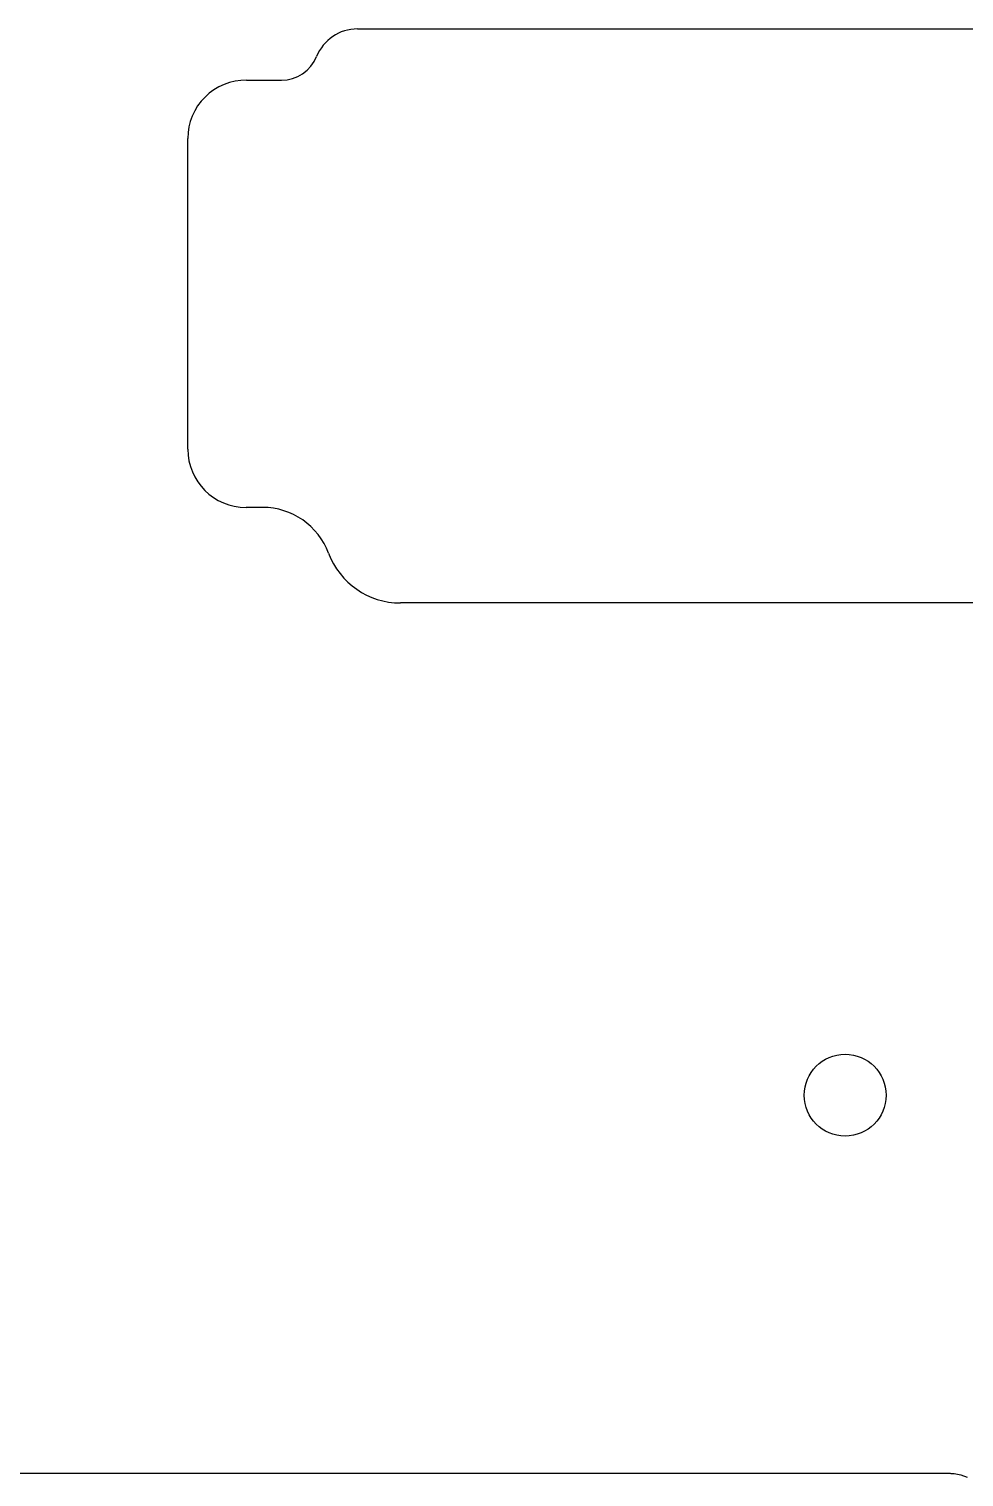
# Model space of a CAD drawing. Header units: millimetres. Extents: x -9 to 276, y -90 to 14.
# Drawn here: x 230.07 to 252.94, y -85.54 to -50.12 of the extents above; entities that cross this region are included whole.
import ezdxf

# ---------------------------------------------------------------- set-up
doc = ezdxf.new("R2010")
doc.units = ezdxf.units.MM
doc.layers.add('BLACK', color=7, linetype='CONTINUOUS')

msp = doc.modelspace()

# ---------------------------------------------------------------- linework, layer by layer
at = {"layer": 'BLACK', "linetype": 'Continuous'}
for p, q in [((238.103625, -50.1224), (261.958825, -50.1224)), ((238.103625, -50.122411), (238.103625, -50.1224)), ((235.392762, -51.37456), (236.246325, -51.37456)), ((236.246325, -51.374548), (236.246325, -51.37456)), ((233.955735, -60.40044), (233.955735, -52.7997)), ((235.784825, -61.82544), (235.380725, -61.82544)), ((260.906675, -64.16191), (239.155825, -64.16191)), ((227.105269, -85.45), (230.579575, -85.45)), ((230.579575, -85.45), (234.05388, -85.45)), ((234.05388, -85.45), (237.528186, -85.45)), ((237.528186, -85.45), (241.002492, -85.45)), ((241.002492, -85.45), (242.739645, -85.45)), ((242.739645, -85.45), (244.476797, -85.45)), ((244.476797, -85.45), (246.21395, -85.45)), ((246.21395, -85.45), (247.082527, -85.45)), ((247.082527, -85.45), (247.951103, -85.45)), ((247.951103, -85.45), (248.385391, -85.45)), ((248.385391, -85.45), (248.819679, -85.45)), ((248.819679, -85.45), (249.036824, -85.45)), ((249.036824, -85.45), (249.253968, -85.45)), ((249.253968, -85.45), (249.36254, -85.45)), ((249.36254, -85.45), (249.543578, -85.45)), ((249.543578, -85.45), (249.887623, -85.45)), ((249.887623, -85.45), (250.503597, -85.45)), ((250.503597, -85.45), (251.023412, -85.45)), ((251.023412, -85.45), (251.774568, -85.45)), ((251.774568, -85.45), (252.005909, -85.45)), ((252.005909, -85.45), (252.048719, -85.45)), ((252.048719, -85.45), (252.08552, -85.45)), ((252.08552, -85.45), (252.104444, -85.449999)), ((252.104444, -85.449999), (252.286783, -85.45)), ((252.286783, -85.45), (252.338083, -85.450008)), ((252.338083, -85.450008), (252.422089, -85.450019)), ((252.422089, -85.450019), (252.502304, -85.45)), ((252.502304, -85.45), (252.505008, -85.449999)), ((252.505008, -85.449999), (252.530047, -85.449994)), ((252.530047, -85.449994), (252.542484, -85.450009)), ((252.542484, -85.450009), (252.554857, -85.450045)), ((252.554857, -85.450045), (252.567159, -85.45011)), ((252.567159, -85.45011), (252.579381, -85.450209)), ((252.579381, -85.450209), (252.591516, -85.450351)), ((252.591516, -85.450351), (252.603558, -85.450541)), ((252.603558, -85.450541), (252.615499, -85.450788)), ((252.615499, -85.450788), (252.627331, -85.451098)), ((252.627331, -85.451098), (252.639047, -85.451477)), ((252.639047, -85.451477), (252.644859, -85.451696)), ((252.644859, -85.451696), (252.65064, -85.451934)), ((252.65064, -85.451934), (252.656388, -85.452194)), ((252.656388, -85.452194), (252.662102, -85.452475)), ((252.662102, -85.452475), (252.667782, -85.452779)), ((252.667782, -85.452779), (252.673427, -85.453107)), ((252.673427, -85.453107), (252.679035, -85.45346)), ((252.679035, -85.45346), (252.684606, -85.453838)), ((252.684606, -85.453838), (252.690139, -85.454242)), ((252.690139, -85.454242), (252.695633, -85.454673)), ((252.695633, -85.454673), (252.860257, -85.483658)), ((252.860257, -85.483658), (253.02045, -85.541279))]:
    msp.add_line(p, q, dxfattribs=at)
at = {"layer": 'BLACK'}
msp.add_circle((250.0327, -76.20205), 1, dxfattribs=at)
for centre, radius, start, end in [((238.103524, -51.197351), 1.07494, 89.9946166, 157.9775025), ((236.246374, -50.446171), 0.928376, 269.9969759, 337.9778284), ((235.380817, -52.799592), 1.425082, 89.5197427, 180.0043422), ((235.380736, -60.400439), 1.425001, 180.0000402, 269.9995577), ((235.784801, -63.550348), 1.724908, 20.5454784, 89.9992028), ((239.155712, -62.286915), 1.874995, 200.5469215, 270.003453)]:
    msp.add_arc(centre, radius, start, end, dxfattribs=at)

doc.saveas('drawing.dxf')
